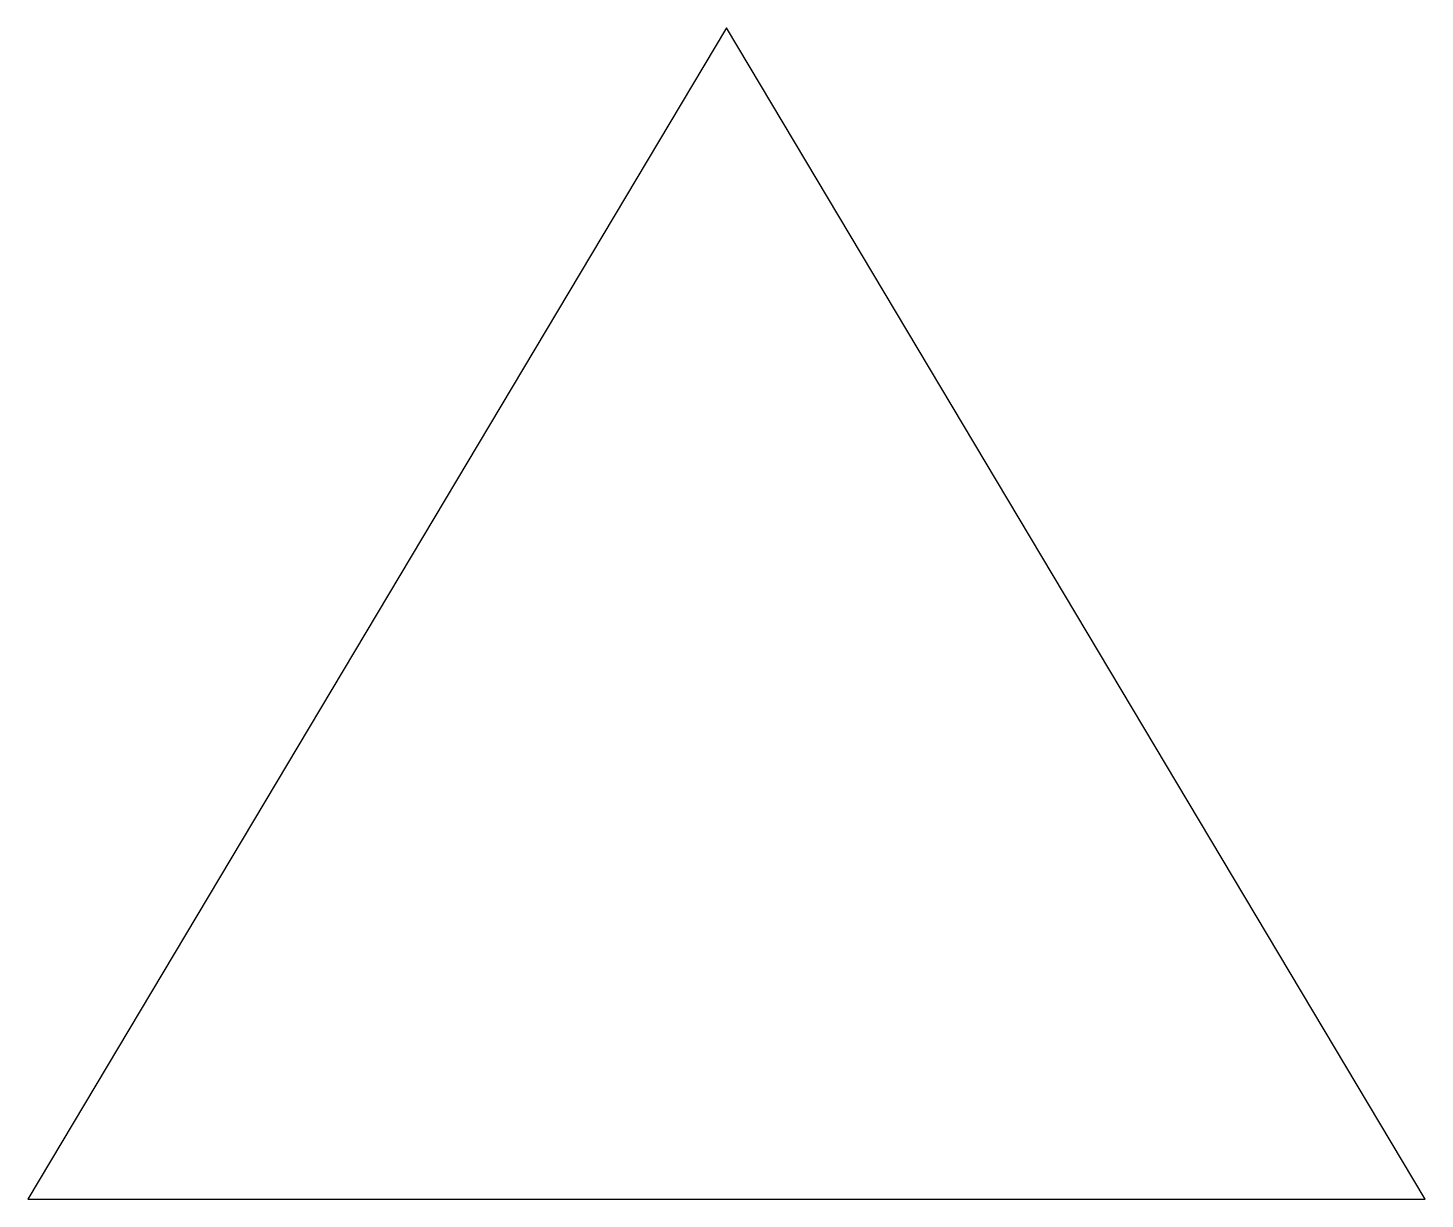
# Model space of a CAD drawing. Extents: x -0.223 to 0.223, y -0.144 to 0.23.
import ezdxf

# ---------------------------------------------------------------- set-up
doc = ezdxf.new("R2010")
doc.units = 0
doc.header["$MEASUREMENT"] = 0
doc.layers.add('CELL_ST_STATION', color=7, linetype='Continuous')

msp = doc.modelspace()

# ---------------------------------------------------------------- linework, layer by layer
at = {"layer": 'CELL_ST_STATION', "color": 7}
for p, q in [((0, 0.23), (-0.223, -0.144)), ((0.223, -0.144), (0, 0.23)), ((-0.223, -0.144), (0.223, -0.144))]:
    msp.add_line(p, q, dxfattribs=at)

doc.saveas('drawing.dxf')
